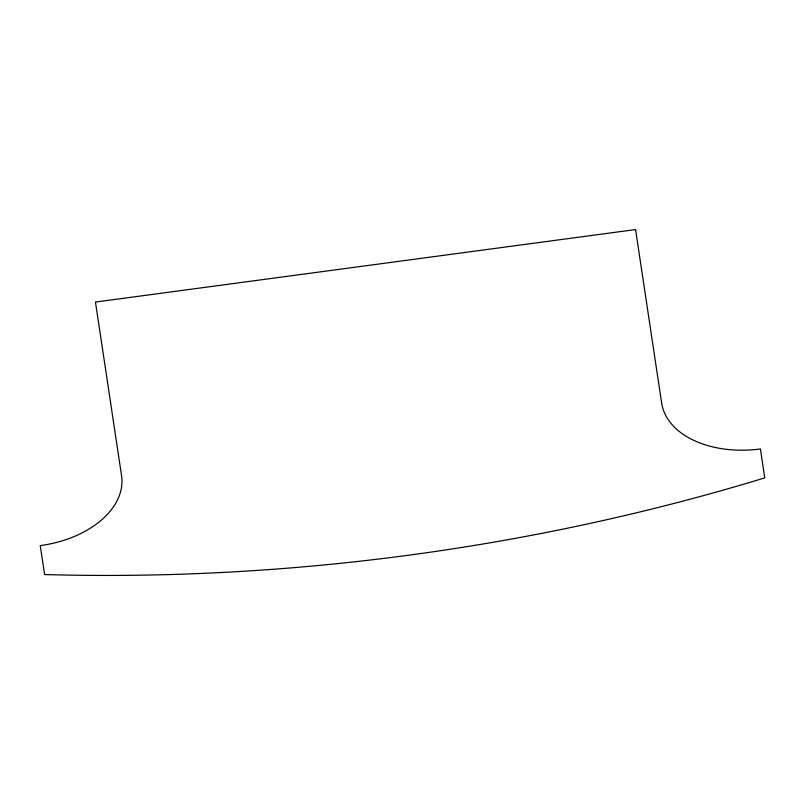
<?xml version="1.0" encoding="UTF-8"?>
<svg xmlns="http://www.w3.org/2000/svg" width="805" height="805" viewBox="0 0 805 805"><rect width="100%" height="100%" fill="white"/><g stroke="black" fill="none" stroke-linecap="round" stroke-linejoin="round"><path stroke-width="1.21" d="M635.568 229.566L95.453 302.056L121.565 475.664A90.834 58.503 -7 0 1 40.25 545.619L44.597 574.549A1476.048 950.755 -7 0 0 764.75 477.898L760.403 448.969A90.834 58.503 -7 0 1 661.68 403.174L635.568 229.566"/></g></svg>
